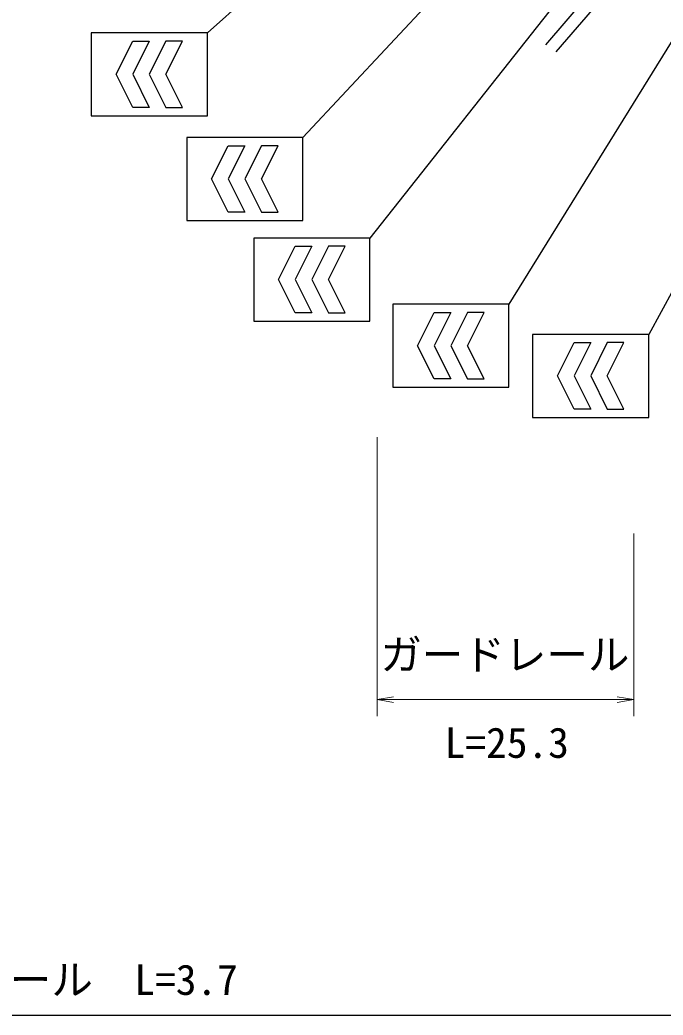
# Model space of a CAD drawing. Units: millimetres at full size, sheet at 1:1000; details may follow other scales. Extents: x 40000 to 680000, y 20000 to 380000.
# Drawn here: x 219527 to 258273, y 205000 to 264940 of the extents above; entities that cross this region are included whole.
import ezdxf
from ezdxf.enums import TextEntityAlignment as Align

# ---------------------------------------------------------------- set-up
doc = ezdxf.new("R2010")
doc.units = ezdxf.units.MM
doc.header["$LTSCALE"] = 1000
for name, color, linetype, lineweight in [('M-BGD', 7, 'Continuous', 25), ('M-STR-HTXT', 7, 'Continuous', 13), ('M-STR-STRC', 7, 'Continuous', 25), ('M-TTL-BAND', 7, 'Continuous', 25)]:
    doc.layers.add(name, color=color, linetype=linetype, lineweight=lineweight)
doc.styles.add('ＭＳ ゴシック', font='')
doc.styles.get('ＭＳ ゴシック').set_extended_font_data('MS Gothic')

# ---------------------------------------------------------------- blocks, each defined once
blk = doc.blocks.new('open_arrow')
at = {"color": 0, "linetype": 'Continuous', "lineweight": -2}
blk.add_lwpolyline([(7.5, 1.25), (0, 0), (7.5, -1.25)], dxfattribs=at)

msp = doc.modelspace()

# ---------------------------------------------------------------- linework, layer by layer
at = {"layer": 'M-BGD'}
for p, q in [((257382, 270645), (251184, 263435)), ((256867, 268904), (251814, 263008))]:
    msp.add_line(p, q, dxfattribs=at)
at = {"layer": 'M-STR-HTXT'}
for p, q in [((241040, 239799), (241040, 223000)), ((256501, 234000), (256501, 223000)), ((241040, 224000), (256501, 224000))]:
    msp.add_line(p, q, dxfattribs=at)
at = {"layer": 'M-STR-STRC'}
for p, q in [((248701, 280169), (230823, 264164)), ((253025, 275474), (236575, 257863)), ((256667, 272111), (240611, 251803)), ((261647, 268269), (248987, 247817)), ((267507, 264566), (257412, 246001)), ((223823, 264164), (223823, 259164)), ((230823, 264164), (223823, 264164)), ((230823, 259164), (230823, 264164)), ((225323, 261664), (226323, 263664)), ((226323, 263664), (227323, 263664)), ((227323, 263664), (226323, 261664)), ((228323, 263664), (227323, 261664)), ((228323, 261664), (229323, 263664)), ((229323, 263664), (228323, 263664)), ((226323, 259664), (225323, 261664)), ((226323, 261664), (227323, 259664)), ((227323, 261664), (228323, 259664)), ((229323, 259664), (228323, 261664)), ((227323, 259664), (226323, 259664)), ((228323, 259664), (229323, 259664)), ((223823, 259164), (230823, 259164)), ((229575, 257863), (229575, 252863)), ((236575, 257863), (229575, 257863)), ((236575, 252863), (236575, 257863)), ((231075, 255363), (232075, 257363)), ((232075, 257363), (233075, 257363)), ((233075, 257363), (232075, 255363)), ((234075, 257363), (233075, 255363)), ((234075, 255363), (235075, 257363)), ((235075, 257363), (234075, 257363)), ((232075, 253363), (231075, 255363)), ((232075, 255363), (233075, 253363)), ((233075, 255363), (234075, 253363)), ((235075, 253363), (234075, 255363)), ((233075, 253363), (232075, 253363)), ((234075, 253363), (235075, 253363)), ((229575, 252863), (236575, 252863)), ((233611, 251803), (233611, 246803)), ((240611, 251803), (233611, 251803)), ((240611, 246803), (240611, 251803)), ((235111, 249303), (236111, 251303)), ((236111, 251303), (237111, 251303)), ((237111, 251303), (236111, 249303)), ((238111, 251303), (237111, 249303)), ((238111, 249303), (239111, 251303)), ((239111, 251303), (238111, 251303)), ((236111, 247303), (235111, 249303)), ((236111, 249303), (237111, 247303)), ((237111, 249303), (238111, 247303)), ((239111, 247303), (238111, 249303)), ((241987, 247817), (241987, 242817)), ((248987, 247817), (241987, 247817)), ((248987, 242817), (248987, 247817)), ((237111, 247303), (236111, 247303)), ((238111, 247303), (239111, 247303)), ((243487, 245317), (244487, 247317)), ((244487, 247317), (245487, 247317)), ((245487, 247317), (244487, 245317)), ((246487, 247317), (245487, 245317)), ((246487, 245317), (247487, 247317)), ((247487, 247317), (246487, 247317)), ((233611, 246803), (240611, 246803)), ((250412, 246001), (250412, 241001)), ((257412, 246001), (250412, 246001)), ((257412, 241001), (257412, 246001)), ((244487, 243317), (243487, 245317)), ((244487, 245317), (245487, 243317)), ((245487, 245317), (246487, 243317)), ((247487, 243317), (246487, 245317)), ((251912, 243501), (252912, 245501)), ((252912, 245501), (253912, 245501)), ((253912, 245501), (252912, 243501)), ((254912, 245501), (253912, 243501)), ((254912, 243501), (255912, 245501)), ((255912, 245501), (254912, 245501)), ((252912, 241501), (251912, 243501)), ((252912, 243501), (253912, 241501)), ((253912, 243501), (254912, 241501)), ((255912, 241501), (254912, 243501)), ((241987, 242817), (248987, 242817)), ((245487, 243317), (244487, 243317)), ((246487, 243317), (247487, 243317)), ((250412, 241001), (257412, 241001)), ((253912, 241501), (252912, 241501)), ((254912, 241501), (255912, 241501))]:
    msp.add_line(p, q, dxfattribs=at)
at = {"layer": 'M-TTL-BAND'}
msp.add_line((40000, 205000), (579000, 205000), dxfattribs=at)

# ---------------------------------------------------------------- block references
at = {"layer": 'M-STR-HTXT', "xscale": 133, "yscale": 133}
msp.add_blockref('open_arrow', (241040, 224000), dxfattribs=at)
at = {"layer": 'M-STR-HTXT', "xscale": 133, "yscale": 133, "rotation": 180}
msp.add_blockref('open_arrow', (256501, 224000), dxfattribs=at)

# ---------------------------------------------------------------- texts
at = {"layer": 'M-STR-HTXT', "style": 'ＭＳ ゴシック'}
msp.add_text('ガードレール', height=1833, dxfattribs=at).set_placement((248744, 226715), align=Align.MIDDLE_CENTER)
for s, p in [('L=25.3', (248857, 219942)), ('ガードレール\u3000L=3.7', (220791, 205665))]:
    msp.add_text(s, height=1833, dxfattribs=at).set_placement(p, align=Align.BOTTOM_CENTER)

doc.saveas('drawing.dxf')
